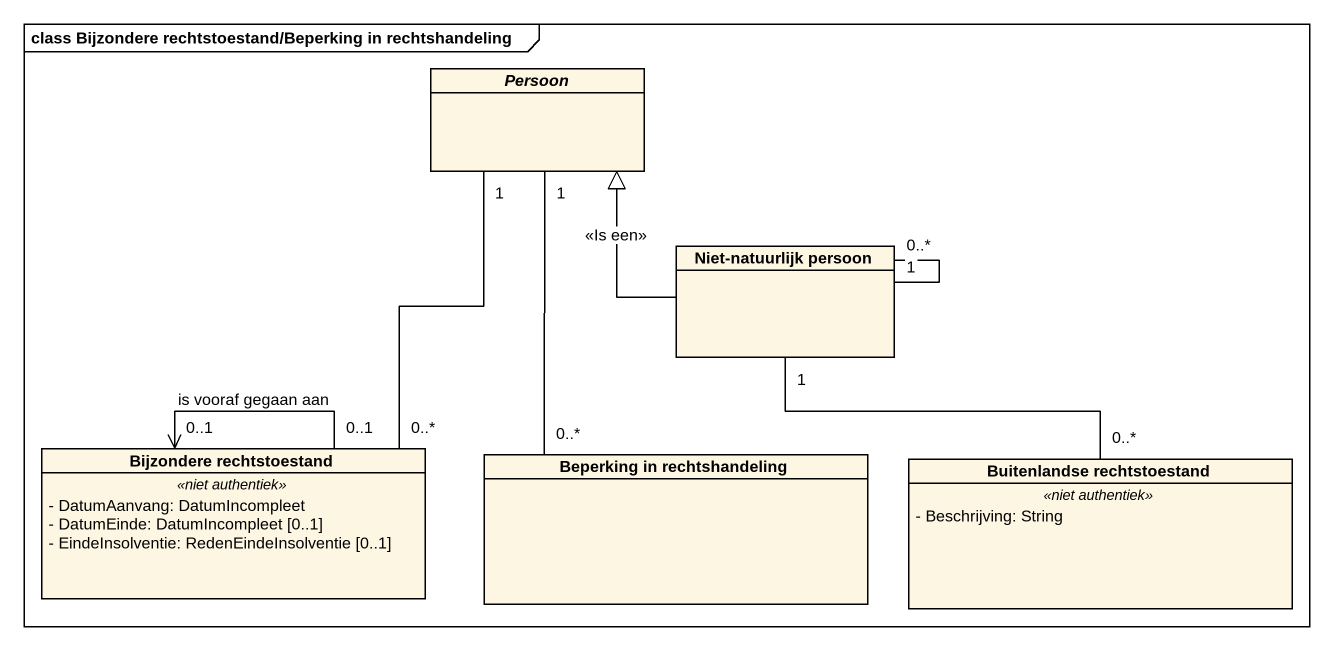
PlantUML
@startuml
mainframe class Bijzondere rechtstoestand/Beperking in rechtshandeling
hide circle
hide empty members
skinparam classAttributeIconSize 0
abstract class Persoon
class "Niet-natuurlijk persoon" as Niet_natuurlijk_persoon
class "Bijzondere rechtstoestand" as Bijzondere_rechtstoestand {
  .. <<niet authentiek>> ..
  - DatumAanvang: DatumIncompleet
  - DatumEinde: DatumIncompleet [0..1]
  - EindeInsolventie: RedenEindeInsolventie [0..1]
}
class "Beperking in rechtshandeling" as Beperking_in_rechtshandeling
class "Buitenlandse rechtstoestand" as Buitenlandse_rechtstoestand {
  .. <<niet authentiek>> ..
  - Beschrijving: String
}
Persoon "1" -- "0..*" Beperking_in_rechtshandeling
Niet_natuurlijk_persoon -up-|> Persoon : <<Is een>>
Niet_natuurlijk_persoon "1" -- "0..*" Niet_natuurlijk_persoon
Bijzondere_rechtstoestand "0..*" -up- "1" Persoon
Bijzondere_rechtstoestand "0..1" --> "0..1" Bijzondere_rechtstoestand : is vooraf gegaan aan
Buitenlandse_rechtstoestand "0..*" -up- "1" Niet_natuurlijk_persoon
@enduml
